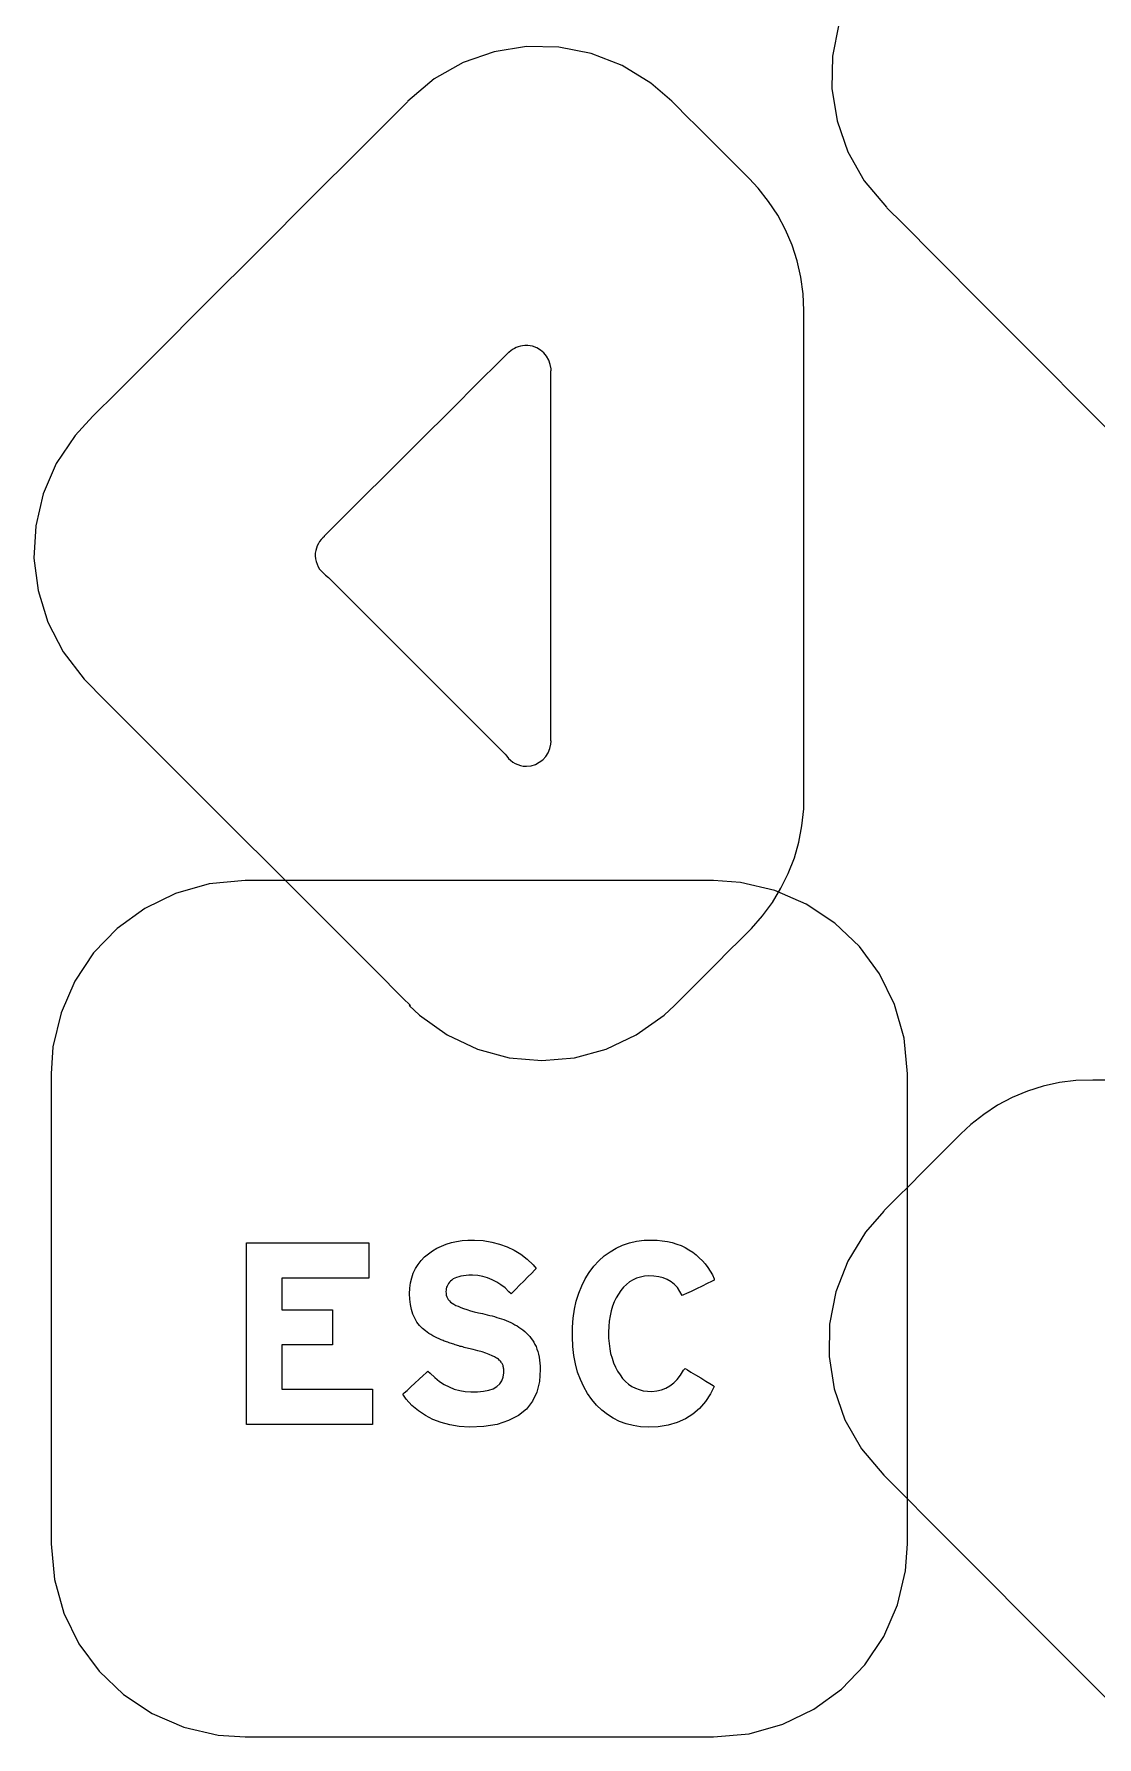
# Model space of a CAD drawing. Extents: x 1 to 47.7, y 0.2 to 35.
# Drawn here: x 9.663 to 10.346, y 11.475 to 12.569 of the extents above; entities that cross this region are included whole.
import ezdxf

# ---------------------------------------------------------------- set-up
doc = ezdxf.new("R2010")
doc.units = 0
doc.header["$MEASUREMENT"] = 0
for name, color, linetype in [('4_1__5U__UP_TO_TWO_IO_BOAR', 7, 'CONTINUOUS'), ('4_2__5U__FRONT_PANEL_W_24_', 7, 'CONTINUOUS'), ('5_1___24__TARGET_LEDS___12', 7, 'CONTINUOUS')]:
    doc.layers.add(name, color=color, linetype=linetype)

msp = doc.modelspace()

# ---------------------------------------------------------------- linework, layer by layer
at = {"layer": '4_1__5U__UP_TO_TWO_IO_BOAR'}
for points in [[(10.1798, 12.5753), (10.1758, 12.5547), (10.1754, 12.5338), (10.1787, 12.5131), (10.1856, 12.4932), (10.1962, 12.4745), (10.2105, 12.4576), (10.2105, 12.4576), (10.2105, 12.4576), (10.2105, 12.4576), (10.2105, 12.4576), (10.2105, 12.4576), (10.2105, 12.4576), (10.2105, 12.4576), (10.2105, 12.4576), (10.2108, 12.4573), (10.2209, 12.4472), (10.2425, 12.4255), (10.272, 12.3959), (10.3059, 12.3618), (10.3405, 12.3271), (10.3722, 12.2953)], [(9.7995, 11.6759), (9.7995, 11.7925), (9.878, 11.7925), (9.878, 11.7697), (9.8221, 11.7697), (9.8221, 11.7495), (9.8546, 11.7495), (9.8546, 11.7269), (9.8221, 11.7269), (9.8221, 11.6986), (9.8804, 11.6986), (9.8804, 11.6759), (9.7995, 11.6759)]]:
    msp.add_lwpolyline(points, dxfattribs=at)
for points in [[(10.0993, 11.4751), (10.1223, 11.4772), (10.144, 11.4833), (10.1638, 11.493), (10.1815, 11.5058), (10.1966, 11.5215), (10.2087, 11.5397), (10.2176, 11.5599), (10.2227, 11.5819), (10.2239, 11.5992), (10.2239, 11.5992), (10.2239, 11.5992), (10.2239, 11.5992), (10.2239, 11.5992), (10.2239, 11.5992), (10.2239, 11.5992), (10.2239, 11.5992), (10.2239, 11.5992), (10.2239, 11.602), (10.2239, 11.6228), (10.2239, 11.659), (10.2239, 11.7055), (10.2239, 11.7566), (10.2239, 11.8071), (10.2239, 11.8514), (10.2239, 11.8843), (10.2239, 11.9003), (10.2239, 11.9011), (10.2239, 11.9011), (10.2239, 11.9011), (10.2239, 11.9011), (10.2239, 11.9011), (10.2239, 11.9011), (10.2239, 11.9011), (10.2239, 11.9011), (10.2239, 11.9011), (10.2218, 11.924), (10.2157, 11.9456), (10.206, 11.9653), (10.1931, 11.9829), (10.1773, 11.9979), (10.159, 12.01), (10.1387, 12.0188), (10.1167, 12.0239), (10.0993, 12.0251), (10.0993, 12.0251), (10.0993, 12.0251), (10.0993, 12.0251), (10.0993, 12.0251), (10.0993, 12.0251), (10.0993, 12.0251), (10.0993, 12.0251), (10.0993, 12.0251), (10.0964, 12.0251), (10.0758, 12.0251), (10.0397, 12.0251), (9.9934, 12.0251), (9.9425, 12.0251), (9.8922, 12.0251), (9.848, 12.0251), (9.8152, 12.0251), (9.7993, 12.0251), (9.7985, 12.0251), (9.7985, 12.0251), (9.7985, 12.0251), (9.7985, 12.0251), (9.7985, 12.0251), (9.7985, 12.0251), (9.7985, 12.0251), (9.7985, 12.0251), (9.7985, 12.0251), (9.7755, 12.023), (9.7538, 12.0169), (9.734, 12.0073), (9.7163, 11.9944), (9.7012, 11.9787), (9.6891, 11.9606), (9.6803, 11.9403), (9.6751, 11.9184), (9.6739, 11.9011), (9.6739, 11.9011), (9.6739, 11.9011), (9.6739, 11.9011), (9.6739, 11.9011), (9.6739, 11.9011), (9.6739, 11.9011), (9.6739, 11.9011), (9.6739, 11.9011), (9.6739, 11.8982), (9.6739, 11.8775), (9.6739, 11.8412), (9.6739, 11.7948), (9.6739, 11.7437), (9.6739, 11.6932), (9.6739, 11.6488), (9.6739, 11.6159), (9.6739, 11.5999), (9.6739, 11.5992), (9.6739, 11.5992), (9.6739, 11.5992), (9.6739, 11.5992), (9.6739, 11.5992), (9.6739, 11.5992), (9.6739, 11.5992), (9.6739, 11.5992), (9.6739, 11.5992), (9.676, 11.5762), (9.6821, 11.5547), (9.6918, 11.535), (9.7048, 11.5174), (9.7205, 11.5023), (9.7388, 11.4902), (9.7591, 11.4814), (9.7811, 11.4763), (9.7985, 11.4751), (9.7985, 11.4751), (9.7985, 11.4751), (9.7985, 11.4751), (9.7985, 11.4751), (9.7985, 11.4751), (9.7985, 11.4751), (9.7985, 11.4751), (9.7985, 11.4751), (9.8014, 11.4751), (9.822, 11.4751), (9.8582, 11.4751), (9.9044, 11.4751), (9.9554, 11.4751), (10.0056, 11.4751), (10.0498, 11.4751), (10.0826, 11.4751), (10.0986, 11.4751), (10.0993, 11.4751), (10.0993, 11.4751), (10.0993, 11.4751), (10.0993, 11.4751), (10.0993, 11.4751), (10.0993, 11.4751), (10.0993, 11.4751), (10.0993, 11.4751)], [(9.9881, 11.7111), (9.9876, 11.7034), (9.986, 11.6966), (9.9832, 11.6907), (9.9792, 11.6856), (9.9741, 11.6815), (9.9678, 11.6783), (9.9604, 11.6759), (9.9518, 11.6745), (9.9426, 11.674), (9.9361, 11.6745), (9.9301, 11.6755), (9.9244, 11.677), (9.9191, 11.679), (9.9143, 11.6815), (9.9098, 11.6845), (9.9057, 11.6881), (9.902, 11.6921), (9.8998, 11.6952), (9.9007, 11.6961), (9.9025, 11.6977), (9.9049, 11.6999), (9.9076, 11.7024), (9.9104, 11.7049), (9.9129, 11.7072), (9.9148, 11.709), (9.9159, 11.71), (9.9174, 11.7087), (9.9203, 11.7059), (9.9233, 11.7035), (9.9264, 11.7015), (9.9296, 11.6999), (9.9329, 11.6985), (9.9364, 11.6976), (9.9399, 11.697), (9.9436, 11.6968), (9.9477, 11.6968), (9.9516, 11.6972), (9.955, 11.6978), (9.9578, 11.6988), (9.9602, 11.7002), (9.9621, 11.7019), (9.9634, 11.7039), (9.9643, 11.7062), (9.9646, 11.7089), (9.9646, 11.71), (9.9646, 11.7107), (9.9646, 11.7113), (9.9645, 11.7119), (9.9644, 11.7125), (9.9643, 11.713), (9.9642, 11.7136), (9.964, 11.7141), (9.9639, 11.7146), (9.9636, 11.715), (9.9633, 11.7155), (9.9629, 11.7159), (9.9625, 11.7164), (9.9621, 11.7168), (9.9617, 11.7172), (9.9612, 11.7177), (9.9607, 11.7181), (9.96, 11.7185), (9.9587, 11.7193), (9.9571, 11.72), (9.9552, 11.7208), (9.9531, 11.7216), (9.9507, 11.7224), (9.948, 11.7231), (9.9451, 11.7239), (9.9419, 11.7247), (9.9392, 11.7253), (9.9383, 11.7256), (9.9375, 11.7258), (9.9366, 11.726), (9.9358, 11.7263), (9.935, 11.7265), (9.9342, 11.7268), (9.9334, 11.727), (9.9326, 11.7273), (9.9318, 11.7276), (9.931, 11.7278), (9.9302, 11.728), (9.9295, 11.7283), (9.9287, 11.7286), (9.9279, 11.7288), (9.9272, 11.7291), (9.9264, 11.7294), (9.9257, 11.7297), (9.9245, 11.7302), (9.9231, 11.7308), (9.9217, 11.7314), (9.9203, 11.7321), (9.919, 11.7328), (9.9178, 11.7335), (9.9166, 11.7343), (9.9155, 11.7351), (9.9144, 11.7359), (9.9125, 11.7374), (9.9106, 11.7394), (9.9089, 11.7416), (9.9075, 11.744), (9.9063, 11.7467), (9.9054, 11.7496), (9.9047, 11.7528), (9.9043, 11.7562), (9.9041, 11.7598), (9.9043, 11.7634), (9.9047, 11.7668), (9.9055, 11.7701), (9.9065, 11.7731), (9.9079, 11.7759), (9.9096, 11.7786), (9.9115, 11.7811), (9.9138, 11.7834), (9.9163, 11.7855), (9.9189, 11.7873), (9.9217, 11.789), (9.9247, 11.7904), (9.9277, 11.7916), (9.931, 11.7926), (9.9344, 11.7934), (9.9379, 11.7939), (9.9416, 11.7943), (9.9459, 11.7943), (9.9515, 11.7939), (9.9569, 11.793), (9.962, 11.7917), (9.9669, 11.79), (9.9714, 11.7878), (9.9757, 11.7851), (9.9797, 11.782), (9.9835, 11.7784), (9.9855, 11.7759), (9.9845, 11.7749), (9.9827, 11.7731), (9.9802, 11.7706), (9.9775, 11.7679), (9.9748, 11.7652), (9.9724, 11.7627), (9.9705, 11.7608), (9.9694, 11.7598), (9.968, 11.7611), (9.9655, 11.7635), (9.9628, 11.7655), (9.9601, 11.7673), (9.9573, 11.7688), (9.9543, 11.77), (9.9512, 11.7708), (9.948, 11.7714), (9.9446, 11.7717), (9.9423, 11.7717), (9.9404, 11.7715), (9.9387, 11.7713), (9.9371, 11.771), (9.9357, 11.7707), (9.9344, 11.7703), (9.9332, 11.7698), (9.9322, 11.7693), (9.9313, 11.7686), (9.9305, 11.7679), (9.9298, 11.7672), (9.9292, 11.7664), (9.9287, 11.7656), (9.9283, 11.7647), (9.9279, 11.7639), (9.9277, 11.763), (9.9276, 11.7621), (9.9275, 11.7612), (9.9276, 11.76), (9.9277, 11.7589), (9.928, 11.7579), (9.9285, 11.7569), (9.929, 11.756), (9.9297, 11.7552), (9.9305, 11.7544), (9.9315, 11.7537), (9.9326, 11.753), (9.9338, 11.7523), (9.9353, 11.7517), (9.937, 11.751), (9.9388, 11.7503), (9.9409, 11.7496), (9.9432, 11.7489), (9.9457, 11.7482), (9.9485, 11.7476), (9.9509, 11.747), (9.9524, 11.7466), (9.954, 11.7463), (9.9556, 11.7459), (9.9571, 11.7455), (9.9587, 11.7451), (9.9602, 11.7446), (9.9618, 11.7442), (9.9633, 11.7437), (9.9648, 11.7432), (9.9663, 11.7426), (9.9677, 11.742), (9.9691, 11.7414), (9.9705, 11.7407), (9.9718, 11.7399), (9.9732, 11.7392), (9.9744, 11.7383), (9.9757, 11.7375), (9.9769, 11.7365), (9.9781, 11.7356), (9.9792, 11.7345), (9.9803, 11.7334), (9.9813, 11.7323), (9.9822, 11.7311), (9.9831, 11.7299), (9.984, 11.7286), (9.9847, 11.7272), (9.9854, 11.7258), (9.986, 11.7242), (9.9866, 11.7226), (9.987, 11.7209), (9.9874, 11.7191), (9.9877, 11.7172), (9.9879, 11.7153), (9.988, 11.7132)], [(10.0792, 11.7586), (10.0778, 11.7613), (10.0762, 11.7637), (10.0743, 11.7657), (10.0721, 11.7674), (10.0697, 11.7689), (10.0671, 11.7699), (10.0642, 11.7707), (10.061, 11.7711), (10.0578, 11.7712), (10.055, 11.771), (10.0524, 11.7705), (10.05, 11.7697), (10.0477, 11.7687), (10.0455, 11.7674), (10.0435, 11.7658), (10.0416, 11.764), (10.0399, 11.7619), (10.0383, 11.7596), (10.0368, 11.7572), (10.0356, 11.7545), (10.0345, 11.7517), (10.0336, 11.7487), (10.0329, 11.7456), (10.0324, 11.7422), (10.0321, 11.7387), (10.0319, 11.735), (10.032, 11.7313), (10.0323, 11.7278), (10.0327, 11.7245), (10.0333, 11.7213), (10.0342, 11.7183), (10.0352, 11.7154), (10.0364, 11.7126), (10.0378, 11.7101), (10.0394, 11.7076), (10.041, 11.7054), (10.0429, 11.7034), (10.0448, 11.7017), (10.0469, 11.7002), (10.0492, 11.6991), (10.0516, 11.6982), (10.0542, 11.6975), (10.0569, 11.6972), (10.0598, 11.6971), (10.0629, 11.6974), (10.0659, 11.6981), (10.0687, 11.6992), (10.0713, 11.7007), (10.0738, 11.7025), (10.0761, 11.7048), (10.0782, 11.7075), (10.0801, 11.7106), (10.0811, 11.7118), (10.0826, 11.7109), (10.0849, 11.7095), (10.0879, 11.7076), (10.0912, 11.7057), (10.0944, 11.7037), (10.0971, 11.7021), (10.0991, 11.7009), (10.0999, 11.7003), (10.0975, 11.6955), (10.0942, 11.6905), (10.0904, 11.6861), (10.0861, 11.6824), (10.0813, 11.6794), (10.076, 11.6771), (10.0702, 11.6754), (10.0639, 11.6743), (10.0574, 11.674), (10.0524, 11.6743), (10.0477, 11.6751), (10.0432, 11.6762), (10.039, 11.6778), (10.035, 11.6798), (10.0312, 11.6822), (10.0276, 11.685), (10.0243, 11.6882), (10.0212, 11.6918), (10.0184, 11.6958), (10.016, 11.7), (10.0139, 11.7046), (10.0121, 11.7095), (10.0108, 11.7147), (10.0097, 11.7202), (10.009, 11.726), (10.0087, 11.7321), (10.0088, 11.7383), (10.0092, 11.7442), (10.0101, 11.7498), (10.0112, 11.7551), (10.0128, 11.7601), (10.0147, 11.7649), (10.0169, 11.7693), (10.0195, 11.7735), (10.0225, 11.7774), (10.0258, 11.781), (10.0292, 11.7841), (10.0329, 11.7868), (10.0368, 11.7891), (10.041, 11.791), (10.0454, 11.7925), (10.05, 11.7935), (10.0548, 11.7942), (10.0596, 11.7943), (10.0631, 11.7942), (10.0665, 11.7938), (10.0698, 11.7933), (10.0729, 11.7926), (10.0758, 11.7917), (10.0786, 11.7907), (10.0812, 11.7894), (10.0836, 11.788), (10.086, 11.7864), (10.0882, 11.7847), (10.0902, 11.7829), (10.0922, 11.7809), (10.094, 11.7789), (10.0957, 11.7767), (10.0972, 11.7743), (10.0987, 11.7719), (10.0999, 11.7693), (10.0998, 11.7684), (10.0981, 11.7676), (10.0954, 11.7663), (10.092, 11.7647), (10.0884, 11.763), (10.085, 11.7613), (10.082, 11.7599), (10.08, 11.759)]]:
    msp.add_lwpolyline(points, close=True, dxfattribs=at)
at = {"layer": '4_2__5U__FRONT_PANEL_W_24_'}
for points in [[(9.6983, 12.1513), (9.7057, 12.1439), (9.7254, 12.1242), (9.7539, 12.0957), (9.7874, 12.0621), (9.8225, 12.0271), (9.8553, 11.9943), (9.8823, 11.9673), (9.8999, 11.9497), (9.9047, 11.9449), (9.9046, 11.9449), (9.9046, 11.9449), (9.9044, 11.9449), (9.9043, 11.9449), (9.9042, 11.9449), (9.904, 11.9449), (9.9039, 11.9449), (9.9039, 11.9449), (9.9105, 11.9388), (9.9283, 11.926), (9.9477, 11.9168), (9.9682, 11.9113), (9.9891, 11.9095), (10.01, 11.9113), (10.0304, 11.9168), (10.0498, 11.926), (10.0677, 11.9388), (10.0743, 11.9449), (10.0743, 11.9449), (10.0743, 11.9449), (10.0743, 11.9449), (10.0743, 11.9449), (10.0743, 11.9449), (10.0743, 11.9449), (10.0743, 11.9449), (10.0743, 11.9449), (10.0754, 11.946), (10.0795, 11.9501), (10.0858, 11.9564), (10.0934, 11.964), (10.1015, 11.9722), (10.1093, 11.98), (10.116, 11.9866), (10.1205, 11.9912), (10.1223, 11.9929), (10.1223, 11.9929), (10.1223, 11.9929), (10.1223, 11.9929), (10.1223, 11.9929), (10.1223, 11.9929), (10.1223, 11.9929), (10.1223, 11.9929), (10.1223, 11.9929), (10.1238, 11.9944), (10.1309, 12.0025), (10.1372, 12.0111), (10.1427, 12.0202), (10.1474, 12.0297), (10.1513, 12.0397), (10.1542, 12.0499), (10.1562, 12.0604), (10.1573, 12.0712), (10.1575, 12.0777), (10.1575, 12.0777), (10.1575, 12.0777), (10.1575, 12.0777), (10.1575, 12.0777), (10.1575, 12.0777), (10.1575, 12.0777), (10.1575, 12.0777), (10.1575, 12.0777), (10.1575, 12.0819), (10.1575, 12.105), (10.1575, 12.1437), (10.1575, 12.1922), (10.1575, 12.2452), (10.1575, 12.2971), (10.1575, 12.3423), (10.1575, 12.3754), (10.1575, 12.3908), (10.1575, 12.3913), (10.1575, 12.3913), (10.1575, 12.3913), (10.1575, 12.3913), (10.1575, 12.3913), (10.1575, 12.3913), (10.1575, 12.3913), (10.1575, 12.3913), (10.1575, 12.3913), (10.157, 12.4021), (10.1555, 12.4128), (10.1531, 12.4232), (10.1498, 12.4333), (10.1457, 12.4431), (10.1406, 12.4525), (10.1348, 12.4614), (10.1281, 12.4698), (10.1223, 12.4761), (10.1223, 12.4761), (10.1223, 12.4761), (10.1223, 12.4761), (10.1223, 12.4761), (10.1223, 12.4761), (10.1223, 12.4761), (10.1223, 12.4761), (10.1223, 12.4761), (10.122, 12.4764), (10.1189, 12.4795), (10.1132, 12.4851), (10.1058, 12.4926), (10.0975, 12.5009), (10.0892, 12.5092), (10.0817, 12.5166), (10.076, 12.5223), (10.073, 12.5254), (10.0727, 12.5257), (10.0727, 12.5257), (10.0727, 12.5257), (10.0727, 12.5257), (10.0727, 12.5257), (10.0727, 12.5257), (10.0727, 12.5257), (10.0727, 12.5257), (10.0727, 12.5257), (10.0591, 12.5374), (10.0406, 12.5487), (10.0208, 12.5564), (10.0001, 12.5604), (9.9792, 12.5608), (9.9585, 12.5575), (9.9386, 12.5506), (9.92, 12.54), (9.9031, 12.5257), (9.9031, 12.5257), (9.9031, 12.5257), (9.9031, 12.5257), (9.9031, 12.5257), (9.9031, 12.5257), (9.9031, 12.5257), (9.9031, 12.5257), (9.9031, 12.5257), (9.9028, 12.5254), (9.8927, 12.5153), (9.8711, 12.4937), (9.8415, 12.4642), (9.8077, 12.4303), (9.7731, 12.3957), (9.7413, 12.364), (9.7161, 12.3387), (9.701, 12.3236), (9.6983, 12.3209), (9.6983, 12.3209), (9.6983, 12.3209), (9.6983, 12.3209), (9.6983, 12.3209), (9.6983, 12.3209), (9.6983, 12.3209), (9.6983, 12.3209), (9.6983, 12.3209), (9.6893, 12.311), (9.6772, 12.293), (9.6688, 12.2735), (9.664, 12.2531), (9.6629, 12.2322), (9.6655, 12.2114), (9.6717, 12.1912), (9.6816, 12.1721), (9.6951, 12.1546), (9.6983, 12.1513), (9.6983, 12.1513), (9.6983, 12.1513), (9.6983, 12.1513), (9.6983, 12.1513), (9.6983, 12.1513), (9.6983, 12.1513), (9.6983, 12.1513)], [(9.9949, 12.3524), (9.9949, 12.3525), (9.9949, 12.3525), (9.995, 12.3526), (9.995, 12.3526), (9.995, 12.3527), (9.995, 12.3527), (9.995, 12.3527), (9.995, 12.3528), (9.995, 12.3538), (9.9945, 12.3567), (9.9936, 12.3594), (9.9922, 12.3619), (9.9904, 12.3641), (9.9882, 12.3659), (9.9858, 12.3673), (9.9831, 12.3683), (9.9802, 12.3688), (9.9781, 12.3688), (9.9767, 12.3687), (9.9753, 12.3684), (9.974, 12.368), (9.9727, 12.3675), (9.9715, 12.3669), (9.9703, 12.3662), (9.9692, 12.3654), (9.9682, 12.3645), (9.9681, 12.3644), (9.9681, 12.3644), (9.9681, 12.3645), (9.968, 12.3645), (9.968, 12.3645), (9.968, 12.3646), (9.968, 12.3646), (9.9679, 12.3646), (9.9677, 12.3644), (9.9615, 12.3582), (9.9485, 12.3452), (9.931, 12.3278), (9.911, 12.3079), (9.8908, 12.2877), (9.8724, 12.2695), (9.8582, 12.2553), (9.8503, 12.2474), (9.8493, 12.2464), (9.8493, 12.2464), (9.8493, 12.2464), (9.8494, 12.2463), (9.8494, 12.2463), (9.8494, 12.2463), (9.8494, 12.2462), (9.8495, 12.2462), (9.8495, 12.2462), (9.8485, 12.2453), (9.8474, 12.2442), (9.8464, 12.2429), (9.8456, 12.2416), (9.8449, 12.2402), (9.8443, 12.2387), (9.8439, 12.2371), (9.8436, 12.2355), (9.8436, 12.2338), (9.8437, 12.2319), (9.8441, 12.2301), (9.8447, 12.2283), (9.8455, 12.2267), (9.8464, 12.2252), (9.8476, 12.2238), (9.8488, 12.2226), (9.8502, 12.2214), (9.852, 12.2199), (9.8597, 12.2122), (9.8734, 12.1985), (9.8911, 12.1808), (9.9107, 12.1612), (9.93, 12.1419), (9.947, 12.125), (9.9595, 12.1124), (9.9655, 12.1064), (9.9666, 12.105), (9.9677, 12.1036), (9.969, 12.1024), (9.9704, 12.1013), (9.972, 12.1004), (9.9736, 12.0996), (9.9754, 12.0991), (9.9772, 12.0987), (9.9792, 12.0986), (9.9822, 12.0989), (9.985, 12.0998), (9.9875, 12.1011), (9.9898, 12.1028), (9.9917, 12.1049), (9.9932, 12.1073), (9.9943, 12.1099), (9.9949, 12.1128), (9.995, 12.1146), (9.995, 12.1147), (9.995, 12.1147), (9.995, 12.1148), (9.995, 12.1148), (9.995, 12.1149), (9.9949, 12.1149), (9.9949, 12.115), (9.9949, 12.115), (9.9949, 12.1193), (9.9949, 12.1385), (9.9949, 12.1693), (9.9949, 12.2072), (9.9949, 12.2479), (9.9949, 12.2871), (9.9949, 12.3205), (9.9949, 12.3437)]]:
    msp.add_lwpolyline(points, close=True, dxfattribs=at)
msp.add_lwpolyline([(10.3589, 11.8969), (10.3436, 11.8969), (10.3431, 11.8969), (10.3431, 11.8969), (10.3431, 11.8969), (10.3431, 11.8969), (10.3431, 11.8969), (10.3431, 11.8969), (10.3431, 11.8969), (10.3431, 11.8969), (10.3431, 11.8969), (10.3322, 11.8967), (10.3216, 11.8954), (10.3112, 11.8931), (10.301, 11.8899), (10.2913, 11.8858), (10.2819, 11.8808), (10.273, 11.875), (10.2646, 11.8684), (10.2583, 11.8625), (10.2583, 11.8625), (10.2583, 11.8625), (10.2583, 11.8625), (10.2583, 11.8625), (10.2583, 11.8625), (10.2583, 11.8625), (10.2583, 11.8625), (10.2583, 11.8625), (10.258, 11.8622), (10.2549, 11.8591), (10.2492, 11.8534), (10.2418, 11.846), (10.2335, 11.8377), (10.2252, 11.8294), (10.2177, 11.822), (10.212, 11.8163), (10.209, 11.8132), (10.2087, 11.8129), (10.2087, 11.8129), (10.2087, 11.8129), (10.2087, 11.8129), (10.2087, 11.8129), (10.2087, 11.8129), (10.2087, 11.8129), (10.2087, 11.8129), (10.2087, 11.8129), (10.197, 11.7994), (10.1856, 11.7808), (10.1779, 11.761), (10.1739, 11.7403), (10.1736, 11.7194), (10.1768, 11.6988), (10.1838, 11.6788), (10.1944, 11.6602), (10.2087, 11.6433), (10.2087, 11.6433), (10.2087, 11.6433), (10.2087, 11.6433), (10.2087, 11.6433), (10.2087, 11.6433), (10.2087, 11.6433), (10.2087, 11.6433), (10.2087, 11.6433), (10.209, 11.643), (10.2191, 11.6329), (10.2407, 11.6112), (10.2702, 11.5815), (10.3041, 11.5475), (10.3387, 11.5128), (10.3704, 11.4809)], dxfattribs=at)
at = {"layer": '5_1___24__TARGET_LEDS___12'}
for points in [[(9.6983, 12.1513), (9.7057, 12.1439), (9.7254, 12.1242), (9.7539, 12.0957), (9.7874, 12.0621), (9.8225, 12.0271), (9.8553, 11.9943), (9.8823, 11.9673), (9.8999, 11.9497), (9.9047, 11.9449), (9.9046, 11.9449), (9.9046, 11.9449), (9.9044, 11.9449), (9.9043, 11.9449), (9.9042, 11.9449), (9.904, 11.9449), (9.9039, 11.9449), (9.9039, 11.9449), (9.9105, 11.9388), (9.9283, 11.926), (9.9477, 11.9168), (9.9682, 11.9113), (9.9891, 11.9095), (10.01, 11.9113), (10.0304, 11.9168), (10.0498, 11.926), (10.0677, 11.9388), (10.0743, 11.9449), (10.0743, 11.9449), (10.0743, 11.9449), (10.0743, 11.9449), (10.0743, 11.9449), (10.0743, 11.9449), (10.0743, 11.9449), (10.0743, 11.9449), (10.0743, 11.9449), (10.0754, 11.946), (10.0795, 11.9501), (10.0858, 11.9564), (10.0934, 11.964), (10.1015, 11.9722), (10.1093, 11.98), (10.116, 11.9866), (10.1205, 11.9912), (10.1223, 11.9929), (10.1223, 11.9929), (10.1223, 11.9929), (10.1223, 11.9929), (10.1223, 11.9929), (10.1223, 11.9929), (10.1223, 11.9929), (10.1223, 11.9929), (10.1223, 11.9929), (10.1238, 11.9944), (10.1309, 12.0025), (10.1372, 12.0111), (10.1427, 12.0202), (10.1474, 12.0297), (10.1513, 12.0397), (10.1542, 12.0499), (10.1562, 12.0604), (10.1573, 12.0712), (10.1575, 12.0777), (10.1575, 12.0777), (10.1575, 12.0777), (10.1575, 12.0777), (10.1575, 12.0777), (10.1575, 12.0777), (10.1575, 12.0777), (10.1575, 12.0777), (10.1575, 12.0777), (10.1575, 12.0819), (10.1575, 12.105), (10.1575, 12.1437), (10.1575, 12.1922), (10.1575, 12.2452), (10.1575, 12.2971), (10.1575, 12.3423), (10.1575, 12.3754), (10.1575, 12.3908), (10.1575, 12.3913), (10.1575, 12.3913), (10.1575, 12.3913), (10.1575, 12.3913), (10.1575, 12.3913), (10.1575, 12.3913), (10.1575, 12.3913), (10.1575, 12.3913), (10.1575, 12.3913), (10.157, 12.4021), (10.1555, 12.4128), (10.1531, 12.4232), (10.1498, 12.4333), (10.1457, 12.4431), (10.1406, 12.4525), (10.1348, 12.4614), (10.1281, 12.4698), (10.1223, 12.4761), (10.1223, 12.4761), (10.1223, 12.4761), (10.1223, 12.4761), (10.1223, 12.4761), (10.1223, 12.4761), (10.1223, 12.4761), (10.1223, 12.4761), (10.1223, 12.4761), (10.122, 12.4764), (10.1189, 12.4795), (10.1132, 12.4851), (10.1058, 12.4926), (10.0975, 12.5009), (10.0892, 12.5092), (10.0817, 12.5166), (10.076, 12.5223), (10.073, 12.5254), (10.0727, 12.5257), (10.0727, 12.5257), (10.0727, 12.5257), (10.0727, 12.5257), (10.0727, 12.5257), (10.0727, 12.5257), (10.0727, 12.5257), (10.0727, 12.5257), (10.0727, 12.5257), (10.0591, 12.5374), (10.0406, 12.5487), (10.0208, 12.5564), (10.0001, 12.5604), (9.9792, 12.5608), (9.9585, 12.5575), (9.9386, 12.5506), (9.92, 12.54), (9.9031, 12.5257), (9.9031, 12.5257), (9.9031, 12.5257), (9.9031, 12.5257), (9.9031, 12.5257), (9.9031, 12.5257), (9.9031, 12.5257), (9.9031, 12.5257), (9.9031, 12.5257), (9.9028, 12.5254), (9.8927, 12.5153), (9.8711, 12.4937), (9.8415, 12.4642), (9.8077, 12.4303), (9.7731, 12.3957), (9.7413, 12.364), (9.7161, 12.3387), (9.701, 12.3236), (9.6983, 12.3209), (9.6983, 12.3209), (9.6983, 12.3209), (9.6983, 12.3209), (9.6983, 12.3209), (9.6983, 12.3209), (9.6983, 12.3209), (9.6983, 12.3209), (9.6983, 12.3209), (9.6893, 12.311), (9.6772, 12.293), (9.6688, 12.2735), (9.664, 12.2531), (9.6629, 12.2322), (9.6655, 12.2114), (9.6717, 12.1912), (9.6816, 12.1721), (9.6951, 12.1546), (9.6983, 12.1513), (9.6983, 12.1513), (9.6983, 12.1513), (9.6983, 12.1513), (9.6983, 12.1513), (9.6983, 12.1513), (9.6983, 12.1513), (9.6983, 12.1513)], [(9.9949, 12.3524), (9.9949, 12.3525), (9.9949, 12.3525), (9.995, 12.3526), (9.995, 12.3526), (9.995, 12.3527), (9.995, 12.3527), (9.995, 12.3527), (9.995, 12.3528), (9.995, 12.3538), (9.9945, 12.3567), (9.9936, 12.3594), (9.9922, 12.3619), (9.9904, 12.3641), (9.9882, 12.3659), (9.9858, 12.3673), (9.9831, 12.3683), (9.9802, 12.3688), (9.9781, 12.3688), (9.9767, 12.3687), (9.9753, 12.3684), (9.974, 12.368), (9.9727, 12.3675), (9.9715, 12.3669), (9.9703, 12.3662), (9.9692, 12.3654), (9.9682, 12.3645), (9.9681, 12.3644), (9.9681, 12.3644), (9.9681, 12.3645), (9.968, 12.3645), (9.968, 12.3645), (9.968, 12.3646), (9.968, 12.3646), (9.9679, 12.3646), (9.9677, 12.3644), (9.9615, 12.3582), (9.9485, 12.3452), (9.931, 12.3278), (9.911, 12.3079), (9.8908, 12.2877), (9.8724, 12.2695), (9.8582, 12.2553), (9.8503, 12.2474), (9.8493, 12.2464), (9.8493, 12.2464), (9.8493, 12.2464), (9.8494, 12.2463), (9.8494, 12.2463), (9.8494, 12.2463), (9.8494, 12.2462), (9.8495, 12.2462), (9.8495, 12.2462), (9.8485, 12.2453), (9.8474, 12.2442), (9.8464, 12.2429), (9.8456, 12.2416), (9.8449, 12.2402), (9.8443, 12.2387), (9.8439, 12.2371), (9.8436, 12.2355), (9.8436, 12.2338), (9.8437, 12.2319), (9.8441, 12.2301), (9.8447, 12.2283), (9.8455, 12.2267), (9.8464, 12.2252), (9.8476, 12.2238), (9.8488, 12.2226), (9.8502, 12.2214), (9.852, 12.2199), (9.8597, 12.2122), (9.8734, 12.1985), (9.8911, 12.1808), (9.9107, 12.1612), (9.93, 12.1419), (9.947, 12.125), (9.9595, 12.1124), (9.9655, 12.1064), (9.9666, 12.105), (9.9677, 12.1036), (9.969, 12.1024), (9.9704, 12.1013), (9.972, 12.1004), (9.9736, 12.0996), (9.9754, 12.0991), (9.9772, 12.0987), (9.9792, 12.0986), (9.9822, 12.0989), (9.985, 12.0998), (9.9875, 12.1011), (9.9898, 12.1028), (9.9917, 12.1049), (9.9932, 12.1073), (9.9943, 12.1099), (9.9949, 12.1128), (9.995, 12.1146), (9.995, 12.1147), (9.995, 12.1147), (9.995, 12.1148), (9.995, 12.1148), (9.995, 12.1149), (9.9949, 12.1149), (9.9949, 12.115), (9.9949, 12.115), (9.9949, 12.1193), (9.9949, 12.1385), (9.9949, 12.1693), (9.9949, 12.2072), (9.9949, 12.2479), (9.9949, 12.2871), (9.9949, 12.3205), (9.9949, 12.3437)]]:
    msp.add_lwpolyline(points, close=True, dxfattribs=at)
msp.add_lwpolyline([(10.3589, 11.8969), (10.3436, 11.8969), (10.3431, 11.8969), (10.3431, 11.8969), (10.3431, 11.8969), (10.3431, 11.8969), (10.3431, 11.8969), (10.3431, 11.8969), (10.3431, 11.8969), (10.3431, 11.8969), (10.3431, 11.8969), (10.3322, 11.8967), (10.3216, 11.8954), (10.3112, 11.8931), (10.301, 11.8899), (10.2913, 11.8858), (10.2819, 11.8808), (10.273, 11.875), (10.2646, 11.8684), (10.2583, 11.8625), (10.2583, 11.8625), (10.2583, 11.8625), (10.2583, 11.8625), (10.2583, 11.8625), (10.2583, 11.8625), (10.2583, 11.8625), (10.2583, 11.8625), (10.2583, 11.8625), (10.258, 11.8622), (10.2549, 11.8591), (10.2492, 11.8534), (10.2418, 11.846), (10.2335, 11.8377), (10.2252, 11.8294), (10.2177, 11.822), (10.212, 11.8163), (10.209, 11.8132), (10.2087, 11.8129), (10.2087, 11.8129), (10.2087, 11.8129), (10.2087, 11.8129), (10.2087, 11.8129), (10.2087, 11.8129), (10.2087, 11.8129), (10.2087, 11.8129), (10.2087, 11.8129), (10.197, 11.7994), (10.1856, 11.7808), (10.1779, 11.761), (10.1739, 11.7403), (10.1736, 11.7194), (10.1768, 11.6988), (10.1838, 11.6788), (10.1944, 11.6602), (10.2087, 11.6433), (10.2087, 11.6433), (10.2087, 11.6433), (10.2087, 11.6433), (10.2087, 11.6433), (10.2087, 11.6433), (10.2087, 11.6433), (10.2087, 11.6433), (10.2087, 11.6433), (10.209, 11.643), (10.2191, 11.6329), (10.2407, 11.6112), (10.2702, 11.5815), (10.3041, 11.5475), (10.3387, 11.5128), (10.3704, 11.4809)], dxfattribs=at)

doc.saveas('drawing.dxf')
